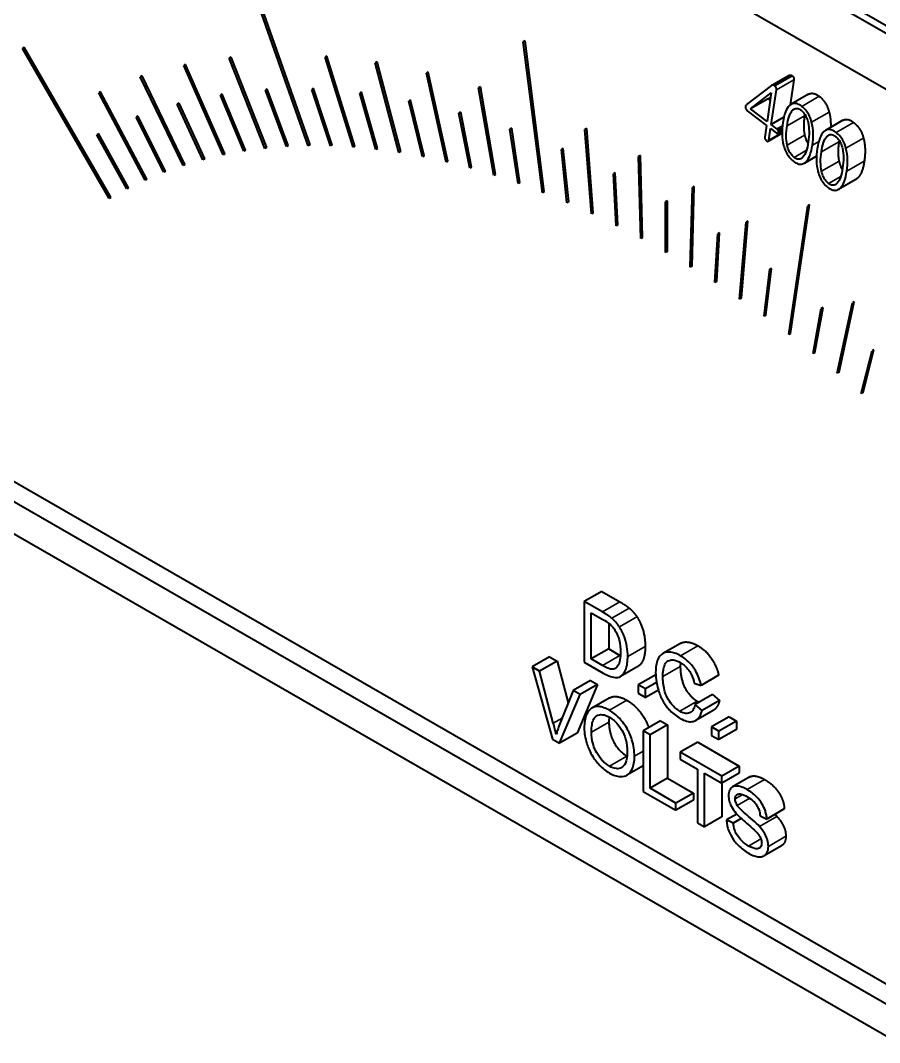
# Model space of a CAD drawing. Header units: millimetres. Extents: x 0 to 4752, y 0 to 3360.
# Drawn here: x 3914.72 to 3942.5, y 2592.7 to 2625.77 of the extents above; entities that cross this region are included whole.
import ezdxf

# ---------------------------------------------------------------- set-up
doc = ezdxf.new("R2010")
doc.units = ezdxf.units.MM
doc.header["$LTSCALE"] = 8
doc.layers.add('가시적인 것(ISO)', color=3, linetype='Continuous', lineweight=40)
doc.layers.add('가시적인 좁은 것(ISO)', color=3, linetype='Continuous', lineweight=35)

msp = doc.modelspace()

# ---------------------------------------------------------------- linework, layer by layer
at = {"layer": '가시적인 것(ISO)'}
for p, q in [((3904.189, 2647.794), (3965.283, 2612.612)), ((3965.056, 2612.477), (3906.225, 2646.356)), ((3909.195, 2642.847), (3962.086, 2612.389)), ((3924.027, 2621.712), (3922.23, 2626.827)), ((3924.084, 2621.745), (3922.286, 2626.859)), ((3931.039, 2625.107), (3930.982, 2625.075)), ((3931.602, 2620.196), (3930.982, 2625.075)), ((3931.658, 2620.229), (3931.039, 2625.107)), ((3914.841, 2624.893), (3914.784, 2624.86)), ((3917.584, 2620.01), (3914.784, 2624.86)), ((3917.641, 2620.043), (3914.841, 2624.893)), ((3924.632, 2624.617), (3924.576, 2624.585)), ((3925.531, 2621.699), (3924.632, 2624.617)), ((3920.06, 2624.344), (3920.004, 2624.312)), ((3921.276, 2621.415), (3920.004, 2624.312)), ((3921.332, 2621.448), (3920.06, 2624.344)), ((3921.531, 2624.576), (3921.474, 2624.544)), ((3922.626, 2621.629), (3921.474, 2624.544)), ((3922.683, 2621.661), (3921.531, 2624.576)), ((3925.474, 2621.666), (3924.576, 2624.585)), ((3926.251, 2624.426), (3926.195, 2624.394)), ((3926.961, 2621.491), (3926.195, 2624.394)), ((3927.018, 2621.523), (3926.251, 2624.426)), ((3918.652, 2623.972), (3918.595, 2623.939)), ((3919.982, 2621.074), (3918.595, 2623.939)), ((3920.039, 2621.106), (3918.652, 2623.972)), ((3927.907, 2624.095), (3927.851, 2624.062)), ((3928.482, 2621.186), (3927.851, 2624.062)), ((3928.539, 2621.219), (3927.907, 2624.095)), ((3939.584, 2623.992), (3939.018, 2623.666)), ((3939.685, 2623.973), (3939.119, 2623.647)), ((3929.594, 2623.624), (3929.537, 2623.591)), ((3930.088, 2620.787), (3929.594, 2623.624)), ((3939.01, 2623.661), (3938.206, 2623.046)), ((3939.734, 2623.848), (3939.613, 2623.034)), ((3917.31, 2623.461), (3917.253, 2623.429)), ((3918.75, 2620.605), (3917.253, 2623.429)), ((3918.806, 2620.637), (3917.31, 2623.461)), ((3921.243, 2623.388), (3921.186, 2623.355)), ((3921.944, 2621.538), (3921.186, 2623.355)), ((3922.001, 2621.571), (3921.243, 2623.388)), ((3922.696, 2623.544), (3922.639, 2623.512)), ((3923.321, 2621.687), (3922.639, 2623.512)), ((3923.377, 2621.719), (3922.696, 2623.544)), ((3924.2, 2623.564), (3924.143, 2623.532)), ((3924.746, 2621.706), (3924.143, 2623.532)), ((3924.802, 2621.738), (3924.2, 2623.564)), ((3925.749, 2623.447), (3925.693, 2623.415)), ((3926.213, 2621.595), (3925.693, 2623.415)), ((3926.27, 2621.627), (3925.749, 2623.447)), ((3930.031, 2620.754), (3929.537, 2623.591)), ((3938.335, 2622.905), (3939.004, 2623.424)), ((3939.004, 2623.424), (3938.867, 2622.501)), ((3938.985, 2623.296), (3938.9, 2623.231)), ((3939.001, 2622.399), (3939.168, 2623.523)), ((3940.21, 2623.381), (3939.644, 2623.055)), ((3919.847, 2623.095), (3919.79, 2623.062)), ((3920.622, 2621.261), (3919.79, 2623.062)), ((3920.678, 2621.293), (3919.847, 2623.095)), ((3927.337, 2623.194), (3927.281, 2623.161)), ((3927.718, 2621.355), (3927.281, 2623.161)), ((3927.774, 2621.387), (3927.337, 2623.194)), ((3938.9, 2623.231), (3938.335, 2622.905)), ((3938.9, 2623.231), (3938.968, 2623.18)), ((3918.513, 2622.667), (3918.456, 2622.634)), ((3919.358, 2620.855), (3918.456, 2622.634)), ((3919.414, 2620.888), (3918.513, 2622.667)), ((3928.958, 2622.805), (3928.902, 2622.772)), ((3929.253, 2620.986), (3928.902, 2622.772)), ((3929.31, 2621.019), (3928.958, 2622.805)), ((3938.227, 2622.845), (3938.848, 2622.374)), ((3938.867, 2622.501), (3938.335, 2622.905)), ((3939.411, 2622.635), (3939.001, 2622.399)), ((3930.606, 2622.282), (3930.549, 2622.249)), ((3930.871, 2620.523), (3930.606, 2622.282)), ((3938.848, 2622.374), (3938.791, 2621.995)), ((3939.186, 2622.259), (3939.001, 2622.399)), ((3939.358, 2622.283), (3939.227, 2622.207)), ((3941.322, 2622.537), (3940.756, 2622.212)), ((3917.247, 2622.105), (3917.19, 2622.072)), ((3918.158, 2620.323), (3917.19, 2622.072)), ((3918.215, 2620.356), (3917.247, 2622.105)), ((3930.814, 2620.491), (3930.549, 2622.249)), ((3933.032, 2622.274), (3932.976, 2622.241)), ((3933.188, 2619.514), (3932.976, 2622.241)), ((3933.245, 2619.547), (3933.032, 2622.274)), ((3939.352, 2622.116), (3938.908, 2621.86)), ((3938.926, 2621.893), (3938.982, 2622.272)), ((3938.982, 2622.272), (3939.16, 2622.137)), ((3939.353, 2622.202), (3939.219, 2622.124)), ((3922.683, 2621.661), (3922.626, 2621.629)), ((3923.377, 2621.719), (3923.321, 2621.687)), ((3924.084, 2621.745), (3924.027, 2621.712)), ((3924.802, 2621.738), (3924.746, 2621.706)), ((3925.531, 2621.699), (3925.474, 2621.666)), ((3926.27, 2621.627), (3926.213, 2621.595)), ((3932.273, 2621.627), (3932.216, 2621.595)), ((3932.45, 2619.903), (3932.273, 2621.627)), ((3920.678, 2621.293), (3920.622, 2621.261)), ((3921.332, 2621.448), (3921.276, 2621.415)), ((3922.001, 2621.571), (3921.944, 2621.538)), ((3927.018, 2621.523), (3926.961, 2621.491)), ((3927.774, 2621.387), (3927.718, 2621.355)), ((3932.394, 2619.87), (3932.216, 2621.595)), ((3934.77, 2621.399), (3934.713, 2621.367)), ((3934.784, 2618.711), (3934.713, 2621.367)), ((3934.841, 2618.744), (3934.77, 2621.399)), ((3940.466, 2621.376), (3940.064, 2621.144)), ((3920.039, 2621.106), (3919.982, 2621.074)), ((3928.539, 2621.219), (3928.482, 2621.186)), ((3929.31, 2621.019), (3929.253, 2620.986)), ((3918.806, 2620.637), (3918.75, 2620.605)), ((3919.414, 2620.888), (3919.358, 2620.855)), ((3930.088, 2620.787), (3930.031, 2620.754)), ((3933.953, 2620.843), (3933.897, 2620.81)), ((3933.986, 2619.127), (3933.897, 2620.81)), ((3934.042, 2619.16), (3933.953, 2620.843)), ((3941.742, 2620.626), (3941.176, 2620.301)), ((3918.215, 2620.356), (3918.158, 2620.323)), ((3930.871, 2620.523), (3930.814, 2620.491)), ((3936.384, 2617.79), (3936.455, 2620.364)), ((3936.44, 2617.823), (3936.511, 2620.397)), ((3936.511, 2620.397), (3936.455, 2620.364)), ((3917.641, 2620.043), (3917.584, 2620.01)), ((3931.658, 2620.229), (3931.602, 2620.196)), ((3932.45, 2619.903), (3932.394, 2619.87)), ((3935.641, 2619.933), (3935.584, 2619.9)), ((3935.584, 2618.265), (3935.584, 2619.9)), ((3935.641, 2618.298), (3935.641, 2619.933)), ((3939.566, 2615.61), (3940.186, 2619.775)), ((3939.623, 2615.642), (3940.242, 2619.807)), ((3940.242, 2619.807), (3940.186, 2619.775)), ((3933.245, 2619.547), (3933.188, 2619.514)), ((3934.042, 2619.16), (3933.986, 2619.127)), ((3937.98, 2616.755), (3938.193, 2619.237)), ((3938.036, 2616.788), (3938.249, 2619.269)), ((3938.249, 2619.269), (3938.193, 2619.237)), ((3934.841, 2618.744), (3934.784, 2618.711)), ((3937.182, 2617.287), (3937.271, 2618.867)), ((3937.239, 2617.319), (3937.328, 2618.9)), ((3937.328, 2618.9), (3937.271, 2618.867)), ((3935.641, 2618.298), (3935.584, 2618.265)), ((3936.44, 2617.823), (3936.384, 2617.79)), ((3938.775, 2616.196), (3938.952, 2617.716)), ((3938.831, 2616.228), (3939.008, 2617.748)), ((3939.008, 2617.748), (3938.952, 2617.716)), ((3937.239, 2617.319), (3937.182, 2617.287)), ((3938.036, 2616.788), (3937.98, 2616.755)), ((3941.194, 2614.391), (3941.687, 2616.66)), ((3941.687, 2616.66), (3941.631, 2616.627)), ((3940.354, 2614.997), (3940.619, 2616.45)), ((3940.411, 2615.03), (3940.676, 2616.483)), ((3940.676, 2616.483), (3940.619, 2616.45)), ((3941.137, 2614.359), (3941.631, 2616.627)), ((3938.831, 2616.228), (3938.775, 2616.196)), ((3905.094, 2615.613), (3965.283, 2580.953)), ((3939.623, 2615.642), (3939.566, 2615.61)), ((3965.283, 2579.91), (3904.189, 2615.092)), ((3940.411, 2615.03), (3940.354, 2614.997)), ((3941.915, 2613.695), (3942.266, 2615.076)), ((3941.971, 2613.727), (3942.323, 2615.109)), ((3942.323, 2615.109), (3942.266, 2615.076)), ((3907.781, 2614.72), (3944.126, 2593.79)), ((3941.194, 2614.391), (3941.137, 2614.359)), ((3941.971, 2613.727), (3941.915, 2613.695)), ((3933.522, 2607.295), (3932.956, 2606.97)), ((3933.522, 2607.295), (3934.107, 2606.959)), ((3933.541, 2606.633), (3932.956, 2606.97)), ((3932.956, 2606.97), (3932.956, 2605.008)), ((3933.181, 2605.11), (3933.181, 2606.608)), ((3933.181, 2606.608), (3933.538, 2606.403)), ((3933.747, 2606.266), (3933.747, 2605.436)), ((3933.747, 2605.436), (3933.181, 2605.11)), ((3933.747, 2605.436), (3934.109, 2605.227)), ((3936.063, 2605.615), (3935.497, 2605.289)), ((3931.833, 2605.18), (3931.268, 2604.854)), ((3931.833, 2605.18), (3932.077, 2605.04)), ((3933.544, 2604.901), (3933.181, 2605.11)), ((3931.511, 2604.714), (3931.268, 2604.854)), ((3931.268, 2604.854), (3931.923, 2602.515)), ((3932.077, 2605.04), (3931.511, 2604.714)), ((3932.077, 2605.04), (3932.431, 2603.689)), ((3932.956, 2605.008), (3933.569, 2604.655)), ((3934.691, 2604.87), (3934.125, 2604.544)), ((3931.952, 2603.035), (3931.511, 2604.714)), ((3933.157, 2604.418), (3932.591, 2604.092)), ((3933.157, 2604.418), (3933.386, 2604.286)), ((3935.264, 2604.601), (3934.701, 2604.276)), ((3937.3, 2604.583), (3936.735, 2604.257)), ((3932.591, 2604.092), (3932.132, 2602.932)), ((3932.82, 2603.961), (3932.591, 2604.092)), ((3933.386, 2604.286), (3932.721, 2602.707)), ((3933.386, 2604.286), (3932.82, 2603.961)), ((3934.938, 2604.14), (3934.701, 2604.276)), ((3934.701, 2604.276), (3934.701, 2604.003)), ((3935.293, 2604.345), (3934.938, 2604.14)), ((3934.938, 2603.866), (3934.938, 2604.14)), ((3935.351, 2604.104), (3934.938, 2603.866)), ((3936.513, 2604.323), (3936.735, 2604.257)), ((3932.155, 2602.381), (3932.82, 2603.961)), ((3933.763, 2603.846), (3933.197, 2603.52)), ((3934.701, 2604.003), (3934.938, 2603.866)), ((3937.104, 2603.96), (3936.538, 2603.635)), ((3937.329, 2603.765), (3936.763, 2603.439)), ((3937.104, 2603.96), (3937.329, 2603.765)), ((3936.763, 2603.439), (3936.538, 2603.635)), ((3937.128, 2603.447), (3936.562, 2603.121)), ((3935.423, 2603.113), (3934.857, 2602.787)), ((3935.423, 2603.113), (3935.648, 2602.984)), ((3937.638, 2603.237), (3937.072, 2602.911)), ((3937.875, 2603.101), (3937.309, 2602.775)), ((3937.638, 2603.237), (3937.875, 2603.101)), ((3937.875, 2603.101), (3937.875, 2602.827)), ((3935.082, 2602.658), (3934.857, 2602.787)), ((3934.857, 2602.787), (3934.857, 2600.825)), ((3935.648, 2602.984), (3935.082, 2602.658)), ((3935.648, 2602.984), (3935.648, 2601.253)), ((3937.309, 2602.775), (3937.072, 2602.911)), ((3937.072, 2602.911), (3937.072, 2602.637)), ((3937.875, 2602.827), (3937.309, 2602.501)), ((3937.309, 2602.501), (3937.309, 2602.775)), ((3931.923, 2602.515), (3932.155, 2602.381)), ((3932.721, 2602.707), (3932.155, 2602.381)), ((3935.082, 2600.927), (3935.082, 2602.658)), ((3937.072, 2602.637), (3937.309, 2602.501)), ((3936.623, 2602.422), (3936.057, 2602.096)), ((3936.623, 2602.422), (3937.968, 2601.647)), ((3937.403, 2601.321), (3936.057, 2602.096)), ((3936.057, 2602.096), (3936.057, 2601.864)), ((3936.057, 2601.864), (3936.616, 2601.543)), ((3934.857, 2601.65), (3934.336, 2601.35)), ((3936.616, 2601.543), (3936.616, 2599.812)), ((3937.968, 2601.647), (3937.403, 2601.321)), ((3937.968, 2601.647), (3937.968, 2601.415)), ((3935.648, 2601.253), (3935.082, 2600.927)), ((3935.648, 2601.253), (3936.483, 2600.772)), ((3936.841, 2601.413), (3937.403, 2601.09)), ((3936.841, 2599.683), (3936.841, 2601.413)), ((3937.968, 2601.415), (3937.403, 2601.09)), ((3937.403, 2601.09), (3937.403, 2601.321)), ((3938.312, 2601.296), (3937.747, 2600.971)), ((3934.857, 2600.825), (3935.918, 2600.214)), ((3935.918, 2600.446), (3935.082, 2600.927)), ((3937.407, 2601.092), (3937.407, 2600.008)), ((3936.483, 2600.772), (3935.918, 2600.446)), ((3936.483, 2600.54), (3935.918, 2600.214)), ((3936.483, 2600.772), (3936.483, 2600.54)), ((3935.918, 2600.214), (3935.918, 2600.446)), ((3939.424, 2600.257), (3938.858, 2599.932)), ((3936.616, 2599.812), (3936.841, 2599.683)), ((3937.407, 2600.008), (3936.841, 2599.683)), ((3937.888, 2600.093), (3937.557, 2599.902)), ((3937.769, 2599.801), (3937.557, 2599.902)), ((3938.031, 2599.952), (3937.769, 2599.801)), ((3938.643, 2600.036), (3938.858, 2599.932)), ((3939.334, 2599.069), (3938.768, 2598.743))]:
    msp.add_line(p, q, dxfattribs=at)
for points in [[(3939.584, 2623.992), (3939.629, 2624.018), (3939.685, 2623.973)], [(3939.685, 2623.973), (3939.745, 2623.922), (3939.734, 2623.848)], [(3940.21, 2623.381), (3940.355, 2623.465), (3940.554, 2623.314)], [(3940.554, 2623.314), (3940.786, 2623.138), (3940.874, 2622.801)], [(3940.078, 2622.684), (3940.024, 2622.323), (3940.082, 2622.059)], [(3940.086, 2622.734), (3940.082, 2622.71), (3940.078, 2622.684)], [(3940.874, 2622.801), (3940.934, 2622.575), (3940.923, 2622.308)], [(3941.322, 2622.537), (3941.467, 2622.621), (3941.665, 2622.47)], [(3941.665, 2622.47), (3941.898, 2622.294), (3941.985, 2621.957)], [(3940.082, 2622.059), (3940.117, 2621.898), (3940.191, 2621.789)], [(3941.985, 2621.957), (3942.072, 2621.631), (3942.01, 2621.218)], [(3941.19, 2621.84), (3941.136, 2621.48), (3941.193, 2621.215)], [(3941.198, 2621.89), (3941.194, 2621.866), (3941.19, 2621.84)], [(3941.193, 2621.215), (3941.229, 2621.055), (3941.302, 2620.945)], [(3942.01, 2621.218), (3941.949, 2620.806), (3941.793, 2620.665)], [(3941.793, 2620.665), (3941.768, 2620.642), (3941.742, 2620.626)], [(3934.107, 2606.959), (3934.305, 2606.845), (3934.409, 2606.756)], [(3934.409, 2606.756), (3934.556, 2606.633), (3934.658, 2606.473)], [(3934.658, 2606.473), (3934.792, 2606.265), (3934.925, 2605.78), (3934.925, 2605.517)], [(3936.63, 2605.54), (3936.885, 2605.393), (3937.232, 2604.893), (3937.3, 2604.583)], [(3934.109, 2605.227), (3934.117, 2605.222), (3934.125, 2605.218)], [(3936.065, 2604.991), (3936.06, 2604.932), (3936.06, 2604.869)], [(3936.06, 2604.869), (3936.06, 2604.62), (3936.187, 2604.173), (3936.452, 2603.836), (3936.607, 2603.747)], [(3933.763, 2603.846), (3933.986, 2603.975), (3934.332, 2603.775)], [(3937.329, 2603.765), (3937.268, 2603.528), (3937.128, 2603.447)], [(3936.607, 2603.747), (3936.641, 2603.727), (3936.674, 2603.713)], [(3933.759, 2603.231), (3933.752, 2603.156), (3933.752, 2603.066)], [(3933.752, 2603.066), (3933.752, 2602.712), (3934.081, 2602.113), (3934.331, 2601.97)], [(3934.331, 2601.97), (3934.336, 2601.967), (3934.34, 2601.964)], [(3938.785, 2601.212), (3938.973, 2601.103), (3939.262, 2600.796), (3939.418, 2600.432), (3939.424, 2600.257)], [(3939.121, 2600.083), (3939.159, 2600.047), (3939.186, 2600.018)], [(3939.186, 2600.018), (3939.333, 2599.853), (3939.474, 2599.53), (3939.474, 2599.373)]]:
    msp.add_open_spline(points, degree=2, dxfattribs=at)
for points, degree, knots in [([(3939.119, 2623.647), (3939.108, 2623.656), (3939.097, 2623.664), (3939.074, 2623.673), (3939.064, 2623.676), (3939.037, 2623.676), (3939.023, 2623.67), (3939.01, 2623.661)], 3, [-0.02186172, -0.02186172, -0.02186172, -0.02186172, -0.01579376, -0.01579376, -0.00980737, -0.00980737, 0, 0, 0, 0]), ([(3939.168, 2623.523), (3939.17, 2623.536), (3939.171, 2623.551), (3939.167, 2623.576), (3939.164, 2623.585), (3939.157, 2623.603), (3939.152, 2623.611), (3939.138, 2623.63), (3939.129, 2623.639), (3939.119, 2623.647)], 3, [-0.01929036, -0.01929036, -0.01929036, -0.01929036, -0.01261695, -0.01261695, -0.00888265, -0.00888265, -0.00512792, -0.00512792, 0, 0, 0, 0]), ([(3938.206, 2623.046), (3938.191, 2623.036), (3938.179, 2623.021), (3938.167, 2622.988), (3938.165, 2622.972), (3938.166, 2622.953)], 3, [-0.01975943, -0.01975943, -0.01975943, -0.01975943, -0.00812245, -0.00812245, 0, 0, 0, 0]), ([(3938.166, 2622.953), (3938.166, 2622.945), (3938.168, 2622.936), (3938.172, 2622.919), (3938.175, 2622.911), (3938.183, 2622.893), (3938.189, 2622.883), (3938.205, 2622.863), (3938.216, 2622.853), (3938.227, 2622.845)], 3, [-0.01704388, -0.01704388, -0.01704388, -0.01704388, -0.01329201, -0.01329201, -0.0099076, -0.0099076, -0.00575754, -0.00575754, 0, 0, 0, 0]), ([(3939.594, 2623.017), (3939.537, 2622.965), (3939.494, 2622.889), (3939.423, 2622.704), (3939.396, 2622.582), (3939.378, 2622.461)], 3, [-0.1107241, -0.1107241, -0.1107241, -0.1107241, -0.0614603, -0.0614603, 0, 0, 0, 0]), ([(3939.988, 2622.988), (3939.943, 2623.023), (3939.897, 2623.05), (3939.809, 2623.082), (3939.768, 2623.088), (3939.677, 2623.078), (3939.632, 2623.053), (3939.594, 2623.017)], 3, [-0.08068744, -0.08068744, -0.08068744, -0.08068744, -0.0564576, -0.0564576, -0.03310081, -0.03310081, 0, 0, 0, 0]), ([(3940.308, 2622.475), (3940.29, 2622.542), (3940.267, 2622.61), (3940.208, 2622.736), (3940.174, 2622.792), (3940.089, 2622.902), (3940.04, 2622.949), (3939.988, 2622.988)], 3, [-0.08043735, -0.08043735, -0.08043735, -0.08043735, -0.05283354, -0.05283354, -0.02780895, -0.02780895, 0, 0, 0, 0]), ([(3939.512, 2622.358), (3939.528, 2622.464), (3939.55, 2622.572), (3939.607, 2622.735), (3939.639, 2622.805), (3939.683, 2622.854)], 3, [-0.0950204, -0.0950204, -0.0950204, -0.0950204, -0.04148092, -0.04148092, 0, 0, 0, 0]), ([(3939.683, 2622.854), (3939.711, 2622.885), (3939.744, 2622.909), (3939.811, 2622.924), (3939.839, 2622.923), (3939.903, 2622.905), (3939.936, 2622.886), (3939.969, 2622.861)], 3, [-0.06062977, -0.06062977, -0.06062977, -0.06062977, -0.03469408, -0.03469408, -0.01781987, -0.01781987, 0, 0, 0, 0]), ([(3939.969, 2622.861), (3940, 2622.838), (3940.029, 2622.809), (3940.083, 2622.742), (3940.106, 2622.704), (3940.157, 2622.6), (3940.178, 2622.532), (3940.193, 2622.467)], 3, [-0.06015213, -0.06015213, -0.06015213, -0.06015213, -0.04359102, -0.04359102, -0.02696915, -0.02696915, 0, 0, 0, 0]), ([(3939.378, 2622.461), (3939.36, 2622.339), (3939.349, 2622.207), (3939.357, 2621.962), (3939.37, 2621.844), (3939.401, 2621.725)], 3, [-0.1105947, -0.1105947, -0.1105947, -0.1105947, -0.0492863, -0.0492863, 0, 0, 0, 0]), ([(3939.516, 2621.733), (3939.495, 2621.832), (3939.487, 2621.931), (3939.486, 2622.138), (3939.497, 2622.253), (3939.512, 2622.358)], 3, [-0.09442381, -0.09442381, -0.09442381, -0.09442381, -0.0531236, -0.0531236, 0, 0, 0, 0]), ([(3940.193, 2622.467), (3940.215, 2622.367), (3940.223, 2622.268), (3940.225, 2622.059), (3940.214, 2621.944), (3940.199, 2621.838)], 3, [-0.09489707, -0.09489707, -0.09489707, -0.09489707, -0.0534092, -0.0534092, 0, 0, 0, 0]), ([(3940.333, 2621.736), (3940.351, 2621.857), (3940.362, 2621.991), (3940.354, 2622.237), (3940.34, 2622.355), (3940.308, 2622.475)], 3, [-0.1110915, -0.1110915, -0.1110915, -0.1110915, -0.0494916, -0.0494916, 0, 0, 0, 0]), ([(3938.791, 2621.995), (3938.79, 2621.988), (3938.79, 2621.982), (3938.791, 2621.968), (3938.791, 2621.962), (3938.795, 2621.945), (3938.798, 2621.936), (3938.803, 2621.927)], 3, [-0.009959436, -0.009959436, -0.009959436, -0.009959436, -0.006784449, -0.006784449, -0.003926692, -0.003926692, 0, 0, 0, 0]), ([(3939.16, 2622.137), (3939.166, 2622.132), (3939.171, 2622.129), (3939.182, 2622.123), (3939.187, 2622.121), (3939.199, 2622.119), (3939.205, 2622.119), (3939.211, 2622.121)], 3, [-0.009596596, -0.009596596, -0.009596596, -0.009596596, -0.006684484, -0.006684484, -0.004011496, -0.004011496, 0, 0, 0, 0]), ([(3939.227, 2622.207), (3939.224, 2622.213), (3939.222, 2622.218), (3939.216, 2622.227), (3939.213, 2622.232), (3939.202, 2622.245), (3939.194, 2622.253), (3939.186, 2622.259)], 3, [-0.008653121, -0.008653121, -0.008653121, -0.008653121, -0.006504744, -0.006504744, -0.004407813, -0.004407813, 0, 0, 0, 0]), ([(3939.211, 2622.121), (3939.218, 2622.123), (3939.223, 2622.126), (3939.231, 2622.137), (3939.234, 2622.144), (3939.235, 2622.152)], 3, [-0.008324264, -0.008324264, -0.008324264, -0.008324264, -0.004134577, -0.004134577, 0, 0, 0, 0]), ([(3939.235, 2622.152), (3939.236, 2622.16), (3939.236, 2622.169), (3939.233, 2622.188), (3939.231, 2622.198), (3939.227, 2622.207)], 3, [-0.008125215, -0.008125215, -0.008125215, -0.008125215, -0.004029561, -0.004029561, 0, 0, 0, 0]), ([(3940.705, 2622.174), (3940.648, 2622.121), (3940.606, 2622.046), (3940.534, 2621.86), (3940.508, 2621.739), (3940.489, 2621.617)], 3, [-0.1107241, -0.1107241, -0.1107241, -0.1107241, -0.0614603, -0.0614603, 0, 0, 0, 0]), ([(3940.624, 2621.515), (3940.64, 2621.621), (3940.662, 2621.728), (3940.718, 2621.892), (3940.751, 2621.961), (3940.794, 2622.011)], 3, [-0.0950204, -0.0950204, -0.0950204, -0.0950204, -0.04148092, -0.04148092, 0, 0, 0, 0]), ([(3941.1, 2622.145), (3941.054, 2622.179), (3941.009, 2622.206), (3940.92, 2622.239), (3940.88, 2622.244), (3940.788, 2622.234), (3940.743, 2622.209), (3940.705, 2622.174)], 3, [-0.08068744, -0.08068744, -0.08068744, -0.08068744, -0.0564576, -0.0564576, -0.03310081, -0.03310081, 0, 0, 0, 0]), ([(3940.794, 2622.011), (3940.822, 2622.041), (3940.856, 2622.066), (3940.922, 2622.08), (3940.951, 2622.08), (3941.014, 2622.061), (3941.047, 2622.043), (3941.081, 2622.017)], 3, [-0.06062977, -0.06062977, -0.06062977, -0.06062977, -0.03469408, -0.03469408, -0.01781987, -0.01781987, 0, 0, 0, 0]), ([(3941.081, 2622.017), (3941.111, 2621.994), (3941.141, 2621.966), (3941.195, 2621.898), (3941.218, 2621.861), (3941.269, 2621.757), (3941.29, 2621.688), (3941.305, 2621.623)], 3, [-0.06015213, -0.06015213, -0.06015213, -0.06015213, -0.04359102, -0.04359102, -0.02696915, -0.02696915, 0, 0, 0, 0]), ([(3941.419, 2621.632), (3941.402, 2621.698), (3941.379, 2621.766), (3941.319, 2621.892), (3941.286, 2621.949), (3941.201, 2622.058), (3941.151, 2622.105), (3941.1, 2622.145)], 3, [-0.08043735, -0.08043735, -0.08043735, -0.08043735, -0.05283354, -0.05283354, -0.02780895, -0.02780895, 0, 0, 0, 0]), ([(3938.803, 2621.927), (3938.809, 2621.916), (3938.815, 2621.906), (3938.831, 2621.887), (3938.839, 2621.879), (3938.848, 2621.872)], 3, [-0.009395579, -0.009395579, -0.009395579, -0.009395579, -0.004783298, -0.004783298, 0, 0, 0, 0]), ([(3938.848, 2621.872), (3938.856, 2621.866), (3938.865, 2621.861), (3938.882, 2621.855), (3938.889, 2621.855), (3938.896, 2621.856)], 3, [-0.009024594, -0.009024594, -0.009024594, -0.009024594, -0.004516006, -0.004516006, 0, 0, 0, 0]), ([(3938.896, 2621.856), (3938.901, 2621.857), (3938.904, 2621.858), (3938.911, 2621.862), (3938.914, 2621.865), (3938.922, 2621.874), (3938.925, 2621.883), (3938.926, 2621.893)], 3, [-0.01012194, -0.01012194, -0.01012194, -0.01012194, -0.00749821, -0.00749821, -0.00496238, -0.00496238, 0, 0, 0, 0]), ([(3939.401, 2621.725), (3939.419, 2621.659), (3939.442, 2621.591), (3939.501, 2621.465), (3939.535, 2621.408), (3939.621, 2621.298), (3939.671, 2621.25), (3939.723, 2621.21)], 3, [-0.08079674, -0.08079674, -0.08079674, -0.08079674, -0.05338063, -0.05338063, -0.02816882, -0.02816882, 0, 0, 0, 0]), ([(3939.742, 2621.337), (3939.71, 2621.362), (3939.68, 2621.391), (3939.624, 2621.461), (3939.6, 2621.5), (3939.55, 2621.604), (3939.53, 2621.67), (3939.516, 2621.733)], 3, [-0.0606517, -0.0606517, -0.0606517, -0.0606517, -0.04343053, -0.04343053, -0.02630267, -0.02630267, 0, 0, 0, 0]), ([(3940.199, 2621.838), (3940.183, 2621.732), (3940.161, 2621.626), (3940.104, 2621.463), (3940.071, 2621.395), (3940.026, 2621.346)], 3, [-0.09482066, -0.09482066, -0.09482066, -0.09482066, -0.04153437, -0.04153437, 0, 0, 0, 0]), ([(3940.116, 2621.183), (3940.173, 2621.235), (3940.216, 2621.309), (3940.288, 2621.494), (3940.315, 2621.614), (3940.333, 2621.736)], 3, [-0.1105512, -0.1105512, -0.1105512, -0.1105512, -0.0612203, -0.0612203, 0, 0, 0, 0]), ([(3940.489, 2621.617), (3940.471, 2621.495), (3940.46, 2621.363), (3940.468, 2621.118), (3940.482, 2621), (3940.513, 2620.881)], 3, [-0.1105947, -0.1105947, -0.1105947, -0.1105947, -0.0492863, -0.0492863, 0, 0, 0, 0]), ([(3941.305, 2621.623), (3941.327, 2621.524), (3941.335, 2621.424), (3941.337, 2621.216), (3941.326, 2621.1), (3941.31, 2620.994)], 3, [-0.09489707, -0.09489707, -0.09489707, -0.09489707, -0.0534092, -0.0534092, 0, 0, 0, 0]), ([(3941.445, 2620.892), (3941.463, 2621.014), (3941.474, 2621.147), (3941.465, 2621.394), (3941.451, 2621.512), (3941.419, 2621.632)], 3, [-0.1110915, -0.1110915, -0.1110915, -0.1110915, -0.0494916, -0.0494916, 0, 0, 0, 0]), ([(3940.026, 2621.346), (3939.999, 2621.315), (3939.965, 2621.29), (3939.899, 2621.275), (3939.871, 2621.275), (3939.808, 2621.294), (3939.775, 2621.312), (3939.742, 2621.337)], 3, [-0.06036726, -0.06036726, -0.06036726, -0.06036726, -0.03433895, -0.03433895, -0.01769854, -0.01769854, 0, 0, 0, 0]), ([(3940.628, 2620.889), (3940.606, 2620.988), (3940.599, 2621.088), (3940.597, 2621.294), (3940.608, 2621.409), (3940.624, 2621.515)], 3, [-0.09442381, -0.09442381, -0.09442381, -0.09442381, -0.0531236, -0.0531236, 0, 0, 0, 0]), ([(3939.723, 2621.21), (3939.768, 2621.176), (3939.813, 2621.15), (3939.901, 2621.117), (3939.941, 2621.112), (3940.032, 2621.122), (3940.078, 2621.147), (3940.116, 2621.183)], 3, [-0.08032187, -0.08032187, -0.08032187, -0.08032187, -0.05634387, -0.05634387, -0.03316511, -0.03316511, 0, 0, 0, 0]), ([(3941.31, 2620.994), (3941.294, 2620.889), (3941.272, 2620.782), (3941.215, 2620.619), (3941.182, 2620.551), (3941.138, 2620.502)], 3, [-0.09482066, -0.09482066, -0.09482066, -0.09482066, -0.04153437, -0.04153437, 0, 0, 0, 0]), ([(3940.513, 2620.881), (3940.53, 2620.815), (3940.553, 2620.747), (3940.613, 2620.621), (3940.647, 2620.564), (3940.733, 2620.454), (3940.783, 2620.406), (3940.835, 2620.366)], 3, [-0.08079674, -0.08079674, -0.08079674, -0.08079674, -0.05338063, -0.05338063, -0.02816882, -0.02816882, 0, 0, 0, 0]), ([(3940.854, 2620.494), (3940.822, 2620.518), (3940.791, 2620.547), (3940.736, 2620.618), (3940.712, 2620.656), (3940.662, 2620.76), (3940.642, 2620.826), (3940.628, 2620.889)], 3, [-0.0606517, -0.0606517, -0.0606517, -0.0606517, -0.04343053, -0.04343053, -0.02630267, -0.02630267, 0, 0, 0, 0]), ([(3941.227, 2620.339), (3941.285, 2620.391), (3941.327, 2620.465), (3941.4, 2620.65), (3941.427, 2620.77), (3941.445, 2620.892)], 3, [-0.1105512, -0.1105512, -0.1105512, -0.1105512, -0.0612203, -0.0612203, 0, 0, 0, 0]), ([(3940.835, 2620.366), (3940.88, 2620.333), (3940.925, 2620.306), (3941.012, 2620.273), (3941.053, 2620.268), (3941.144, 2620.278), (3941.189, 2620.303), (3941.227, 2620.339)], 3, [-0.08032187, -0.08032187, -0.08032187, -0.08032187, -0.05634387, -0.05634387, -0.03316511, -0.03316511, 0, 0, 0, 0]), ([(3941.138, 2620.502), (3941.11, 2620.471), (3941.077, 2620.446), (3941.011, 2620.431), (3940.983, 2620.432), (3940.92, 2620.45), (3940.887, 2620.469), (3940.854, 2620.494)], 3, [-0.06036726, -0.06036726, -0.06036726, -0.06036726, -0.03433895, -0.03433895, -0.01769854, -0.01769854, 0, 0, 0, 0]), ([(3933.538, 2606.403), (3933.594, 2606.371), (3933.655, 2606.333), (3933.752, 2606.264), (3933.794, 2606.23), (3933.828, 2606.196)], 3, [-0.04543009, -0.04543009, -0.04543009, -0.04543009, -0.01944542, -0.01944542, 0, 0, 0, 0]), ([(3933.844, 2606.43), (3933.803, 2606.465), (3933.757, 2606.498), (3933.659, 2606.563), (3933.598, 2606.6), (3933.541, 2606.633)], 3, [-0.05221158, -0.05221158, -0.05221158, -0.05221158, -0.03020679, -0.03020679, 0, 0, 0, 0]), ([(3934.092, 2606.147), (3934.058, 2606.201), (3934.02, 2606.251), (3933.936, 2606.347), (3933.89, 2606.391), (3933.844, 2606.43)], 3, [-0.04955521, -0.04955521, -0.04955521, -0.04955521, -0.02542363, -0.02542363, 0, 0, 0, 0]), ([(3933.828, 2606.196), (3933.857, 2606.166), (3933.884, 2606.133), (3933.936, 2606.06), (3933.96, 2606.02), (3934.015, 2605.917), (3934.054, 2605.837), (3934.117, 2605.596), (3934.128, 2605.459), (3934.128, 2605.329)], 3, [-0.1772741, -0.1772741, -0.1772741, -0.1772741, -0.1451941, -0.1451941, -0.1112775, -0.1112775, -0.0598928, -0.0598928, 0, 0, 0, 0]), ([(3934.36, 2605.191), (3934.36, 2605.294), (3934.352, 2605.403), (3934.315, 2605.622), (3934.289, 2605.724), (3934.213, 2605.935), (3934.159, 2606.043), (3934.092, 2606.147)], 3, [-0.1285531, -0.1285531, -0.1285531, -0.1285531, -0.0865469, -0.0865469, -0.0463717, -0.0463717, 0, 0, 0, 0]), ([(3934.925, 2605.517), (3934.925, 2605.294), (3934.835, 2605.001), (3934.729, 2604.892), (3934.691, 2604.87)], 2, [0, 0, 0, 1, 2, 2.499544, 2.499544, 2.499544]), ([(3936.063, 2605.615), (3936.131, 2605.654), (3936.405, 2605.67), (3936.63, 2605.54)], 2, [1.535281, 1.535281, 1.535281, 2, 3, 3, 3]), ([(3933.569, 2604.655), (3933.678, 2604.592), (3933.821, 2604.522), (3934.018, 2604.503), (3934.075, 2604.515), (3934.181, 2604.577), (3934.235, 2604.625), (3934.35, 2604.887), (3934.36, 2605.07), (3934.36, 2605.191)], 3, [-0.2026089, -0.2026089, -0.2026089, -0.2026089, -0.1320803, -0.1320803, -0.0934148, -0.0934148, -0.0554608, -0.0554608, 0, 0, 0, 0]), ([(3934.128, 2605.329), (3934.128, 2605.242), (3934.123, 2605.155), (3934.094, 2604.991), (3934.071, 2604.939), (3934.029, 2604.86), (3933.998, 2604.823), (3933.959, 2604.8)], 3, [-0.07293069, -0.07293069, -0.07293069, -0.07293069, -0.05256811, -0.05256811, -0.0297603, -0.0297603, 0, 0, 0, 0]), ([(3936.065, 2605.214), (3936.003, 2605.25), (3935.941, 2605.278), (3935.822, 2605.319), (3935.766, 2605.33), (3935.6, 2605.34), (3935.531, 2605.309), (3935.414, 2605.239), (3935.364, 2605.163), (3935.282, 2604.976), (3935.263, 2604.832), (3935.263, 2604.676)], 3, [-0.158302, -0.158302, -0.158302, -0.158302, -0.1475494, -0.1475494, -0.137126, -0.137126, -0.1159528, -0.1159528, -0.0716952, -0.0716952, 0, 0, 0, 0]), ([(3935.494, 2604.544), (3935.494, 2604.618), (3935.5, 2604.688), (3935.517, 2604.785), (3935.533, 2604.868), (3935.591, 2604.986), (3935.626, 2605.026), (3935.709, 2605.071), (3935.759, 2605.087), (3935.902, 2605.072), (3935.981, 2605.04), (3936.059, 2604.994)], 3, [-0.3258328, -0.3258328, -0.3258328, -0.3258328, -0.1955561, -0.1955561, -0.1329846, -0.1329846, -0.0818311, -0.0818311, -0.0417608, -0.0417608, 0, 0, 0, 0]), ([(3936.735, 2604.257), (3936.717, 2604.336), (3936.694, 2604.416), (3936.634, 2604.57), (3936.599, 2604.644), (3936.51, 2604.797), (3936.445, 2604.893), (3936.263, 2605.083), (3936.164, 2605.157), (3936.065, 2605.214)], 3, [-0.1945585, -0.1945585, -0.1945585, -0.1945585, -0.1477584, -0.1477584, -0.1038225, -0.1038225, -0.0528578, -0.0528578, 0, 0, 0, 0]), ([(3933.959, 2604.8), (3933.939, 2604.788), (3933.917, 2604.782), (3933.861, 2604.776), (3933.828, 2604.781), (3933.737, 2604.799), (3933.643, 2604.844), (3933.544, 2604.901)], 3, [-0.07944267, -0.07944267, -0.07944267, -0.07944267, -0.06809534, -0.06809534, -0.05275334, -0.05275334, 0, 0, 0, 0]), ([(3936.059, 2604.994), (3936.102, 2604.97), (3936.145, 2604.94), (3936.225, 2604.873), (3936.262, 2604.836), (3936.348, 2604.731), (3936.385, 2604.669), (3936.458, 2604.519), (3936.491, 2604.418), (3936.513, 2604.323)], 3, [-0.09457849, -0.09457849, -0.09457849, -0.09457849, -0.07789638, -0.07789638, -0.06270969, -0.06270969, -0.03953897, -0.03953897, 0, 0, 0, 0]), ([(3935.263, 2604.676), (3935.263, 2604.576), (3935.271, 2604.473), (3935.314, 2604.216), (3935.351, 2604.1), (3935.407, 2603.934), (3935.456, 2603.822), (3935.589, 2603.599), (3935.658, 2603.512), (3935.833, 2603.334), (3935.949, 2603.252), (3936.061, 2603.187)], 3, [-0.1651464, -0.1651464, -0.1651464, -0.1651464, -0.1530945, -0.1530945, -0.1363088, -0.1363088, -0.0993047, -0.0993047, -0.0593913, -0.0593913, 0, 0, 0, 0]), ([(3936.041, 2603.421), (3935.997, 2603.447), (3935.953, 2603.478), (3935.866, 2603.552), (3935.825, 2603.593), (3935.725, 2603.711), (3935.682, 2603.777), (3935.597, 2603.939), (3935.567, 2604.032), (3935.509, 2604.257), (3935.494, 2604.406), (3935.494, 2604.544)], 3, [-0.1366254, -0.1366254, -0.1366254, -0.1366254, -0.1242599, -0.1242599, -0.1120073, -0.1120073, -0.093043, -0.093043, -0.0632171, -0.0632171, 0, 0, 0, 0]), ([(3934.332, 2603.775), (3934.568, 2603.64), (3934.94, 2603.17), (3935.038, 2602.892)], 2, [0, 0, 0, 1, 1.968366, 1.968366, 1.968366]), ([(3933.767, 2603.45), (3933.707, 2603.484), (3933.648, 2603.512), (3933.535, 2603.553), (3933.482, 2603.565), (3933.338, 2603.577), (3933.258, 2603.558), (3933.142, 2603.487), (3933.074, 2603.432), (3932.973, 2603.192), (3932.954, 2603.039), (3932.954, 2602.877)], 3, [-0.3828693, -0.3828693, -0.3828693, -0.3828693, -0.3177962, -0.3177962, -0.2566812, -0.2566812, -0.1469736, -0.1469736, -0.0742817, -0.0742817, 0, 0, 0, 0]), ([(3934.578, 2601.964), (3934.578, 2602.049), (3934.572, 2602.138), (3934.544, 2602.315), (3934.524, 2602.403), (3934.446, 2602.655), (3934.386, 2602.775), (3934.247, 2603.017), (3934.149, 2603.129), (3933.987, 2603.301), (3933.879, 2603.385), (3933.767, 2603.45)], 3, [-0.1296103, -0.1296103, -0.1296103, -0.1296103, -0.1196264, -0.1196264, -0.1102509, -0.1102509, -0.0931071, -0.0931071, -0.0593148, -0.0593148, 0, 0, 0, 0]), ([(3936.538, 2603.635), (3936.525, 2603.575), (3936.507, 2603.519), (3936.457, 2603.431), (3936.427, 2603.399), (3936.353, 2603.355), (3936.303, 2603.342), (3936.179, 2603.355), (3936.111, 2603.381), (3936.041, 2603.421)], 3, [-0.14445, -0.14445, -0.14445, -0.14445, -0.1057417, -0.1057417, -0.0714894, -0.0714894, -0.0367325, -0.0367325, 0, 0, 0, 0]), ([(3936.061, 2603.187), (3936.129, 2603.148), (3936.197, 2603.117), (3936.326, 2603.081), (3936.385, 2603.075), (3936.49, 2603.088), (3936.562, 2603.106), (3936.693, 2603.237), (3936.736, 2603.332), (3936.763, 2603.439)], 3, [-0.2499563, -0.2499563, -0.2499563, -0.2499563, -0.1815862, -0.1815862, -0.1176598, -0.1176598, -0.0584157, -0.0584157, 0, 0, 0, 0]), ([(3933.186, 2602.74), (3933.186, 2602.828), (3933.191, 2602.916), (3933.216, 2603.06), (3933.234, 2603.121), (3933.285, 2603.215), (3933.316, 2603.25), (3933.409, 2603.3), (3933.471, 2603.314), (3933.612, 2603.3), (3933.689, 2603.272), (3933.768, 2603.226)], 3, [-0.1841059, -0.1841059, -0.1841059, -0.1841059, -0.1437597, -0.1437597, -0.1102581, -0.1102581, -0.080785, -0.080785, -0.04196, -0.04196, 0, 0, 0, 0]), ([(3933.768, 2603.226), (3933.81, 2603.202), (3933.851, 2603.174), (3933.931, 2603.109), (3933.969, 2603.072), (3934.054, 2602.979), (3934.114, 2602.903), (3934.208, 2602.737), (3934.253, 2602.642), (3934.331, 2602.37), (3934.346, 2602.231), (3934.346, 2602.101)], 3, [-0.3032273, -0.3032273, -0.3032273, -0.3032273, -0.2441581, -0.2441581, -0.1870631, -0.1870631, -0.1117373, -0.1117373, -0.0596413, -0.0596413, 0, 0, 0, 0]), ([(3932.041, 2602.664), (3932.029, 2602.723), (3932.015, 2602.782), (3931.985, 2602.906), (3931.969, 2602.971), (3931.952, 2603.035)], 3, [-0.0513327, -0.0513327, -0.0513327, -0.0513327, -0.02665698, -0.02665698, 0, 0, 0, 0]), ([(3932.132, 2602.932), (3932.115, 2602.888), (3932.098, 2602.844), (3932.068, 2602.755), (3932.054, 2602.71), (3932.041, 2602.664)], 3, [-0.05150411, -0.05150411, -0.05150411, -0.05150411, -0.02557467, -0.02557467, 0, 0, 0, 0]), ([(3932.954, 2602.877), (3932.954, 2602.798), (3932.961, 2602.715), (3932.989, 2602.545), (3933.011, 2602.459), (3933.069, 2602.273), (3933.117, 2602.146), (3933.27, 2601.885), (3933.354, 2601.772), (3933.547, 2601.568), (3933.655, 2601.484), (3933.767, 2601.42)], 3, [-0.2838564, -0.2838564, -0.2838564, -0.2838564, -0.2281, -0.2281, -0.1727104, -0.1727104, -0.1109445, -0.1109445, -0.0590386, -0.0590386, 0, 0, 0, 0]), ([(3933.765, 2601.644), (3933.725, 2601.667), (3933.685, 2601.694), (3933.609, 2601.755), (3933.572, 2601.789), (3933.47, 2601.898), (3933.411, 2601.98), (3933.324, 2602.134), (3933.274, 2602.232), (3933.2, 2602.493), (3933.186, 2602.621), (3933.186, 2602.74)], 3, [-0.2609896, -0.2609896, -0.2609896, -0.2609896, -0.2203136, -0.2203136, -0.1816437, -0.1816437, -0.1076457, -0.1076457, -0.0545207, -0.0545207, 0, 0, 0, 0]), ([(3934.346, 2602.101), (3934.346, 2601.965), (3934.331, 2601.835), (3934.252, 2601.665), (3934.208, 2601.622), (3934.111, 2601.568), (3934.055, 2601.556), (3933.919, 2601.57), (3933.843, 2601.599), (3933.765, 2601.644)], 3, [-0.1633167, -0.1633167, -0.1633167, -0.1633167, -0.1137164, -0.1137164, -0.0776567, -0.0776567, -0.0411924, -0.0411924, 0, 0, 0, 0]), ([(3933.767, 2601.42), (3933.827, 2601.386), (3933.887, 2601.358), (3934.004, 2601.319), (3934.061, 2601.308), (3934.231, 2601.298), (3934.302, 2601.33), (3934.418, 2601.398), (3934.47, 2601.474), (3934.556, 2601.665), (3934.578, 2601.807), (3934.578, 2601.964)], 3, [-0.1610563, -0.1610563, -0.1610563, -0.1610563, -0.150896, -0.150896, -0.1408522, -0.1408522, -0.1193939, -0.1193939, -0.0720883, -0.0720883, 0, 0, 0, 0]), ([(3938.312, 2601.296), (3938.377, 2601.333), (3938.613, 2601.311), (3938.785, 2601.212)], 2, [1.32024, 1.32024, 1.32024, 2, 3, 3, 3]), ([(3938.219, 2600.886), (3938.161, 2600.919), (3938.102, 2600.947), (3937.975, 2600.991), (3937.923, 2600.998), (3937.837, 2601.003), (3937.789, 2600.995), (3937.698, 2600.943), (3937.669, 2600.898), (3937.631, 2600.813), (3937.62, 2600.756), (3937.62, 2600.689)], 3, [-0.09327372, -0.09327372, -0.09327372, -0.09327372, -0.08360275, -0.08360275, -0.07173241, -0.07173241, -0.05311625, -0.05311625, -0.03039513, -0.03039513, 0, 0, 0, 0]), ([(3938.858, 2599.932), (3938.857, 2599.973), (3938.852, 2600.017), (3938.836, 2600.104), (3938.825, 2600.148), (3938.786, 2600.267), (3938.753, 2600.343), (3938.652, 2600.513), (3938.588, 2600.587), (3938.434, 2600.745), (3938.326, 2600.824), (3938.219, 2600.886)], 3, [-0.1407708, -0.1407708, -0.1407708, -0.1407708, -0.1259783, -0.1259783, -0.1116529, -0.1116529, -0.087575, -0.087575, -0.0569718, -0.0569718, 0, 0, 0, 0]), ([(3937.62, 2600.689), (3937.62, 2600.635), (3937.627, 2600.578), (3937.656, 2600.47), (3937.676, 2600.41), (3937.753, 2600.263), (3937.805, 2600.19), (3937.861, 2600.125)], 3, [-0.0981615, -0.0981615, -0.0981615, -0.0981615, -0.06229199, -0.06229199, -0.03331063, -0.03331063, 0, 0, 0, 0]), ([(3937.836, 2600.583), (3937.836, 2600.602), (3937.838, 2600.62), (3937.845, 2600.653), (3937.851, 2600.668), (3937.874, 2600.707), (3937.896, 2600.723), (3937.941, 2600.741), (3937.971, 2600.75), (3938.089, 2600.725), (3938.162, 2600.69), (3938.228, 2600.652)], 3, [-0.150739, -0.150739, -0.150739, -0.150739, -0.1294562, -0.1294562, -0.1085265, -0.1085265, -0.0655626, -0.0655626, -0.0350415, -0.0350415, 0, 0, 0, 0]), ([(3937.902, 2600.37), (3937.891, 2600.388), (3937.881, 2600.406), (3937.864, 2600.444), (3937.857, 2600.462), (3937.841, 2600.516), (3937.836, 2600.551), (3937.836, 2600.583)], 3, [-0.03030975, -0.03030975, -0.03030975, -0.03030975, -0.02241749, -0.02241749, -0.01480165, -0.01480165, 0, 0, 0, 0]), ([(3938.228, 2600.652), (3938.292, 2600.615), (3938.36, 2600.568), (3938.475, 2600.458), (3938.508, 2600.412), (3938.558, 2600.335), (3938.582, 2600.286), (3938.625, 2600.167), (3938.638, 2600.099), (3938.643, 2600.036)], 3, [-0.07783851, -0.07783851, -0.07783851, -0.07783851, -0.06240056, -0.06240056, -0.04885814, -0.04885814, -0.02790104, -0.02790104, 0, 0, 0, 0]), ([(3937.861, 2600.125), (3937.958, 2600.009), (3938.139, 2599.856), (3938.361, 2599.664), (3938.45, 2599.585), (3938.493, 2599.541)], 3, [-0.05457901, -0.05457901, -0.05457901, -0.05457901, -0.02475967, -0.02475967, 0, 0, 0, 0]), ([(3938.62, 2599.692), (3938.509, 2599.814), (3938.289, 2599.993), (3938.083, 2600.172), (3938.004, 2600.245), (3937.932, 2600.328), (3937.915, 2600.35), (3937.902, 2600.37)], 3, [-0.09012462, -0.09012462, -0.09012462, -0.09012462, -0.03741877, -0.03741877, -0.00893665, -0.00893665, 0, 0, 0, 0]), ([(3937.557, 2599.902), (3937.558, 2599.852), (3937.563, 2599.801), (3937.582, 2599.697), (3937.595, 2599.645), (3937.636, 2599.523), (3937.674, 2599.431), (3937.791, 2599.239), (3937.857, 2599.156), (3938.04, 2598.974), (3938.164, 2598.888), (3938.281, 2598.821)], 3, [-0.2135511, -0.2135511, -0.2135511, -0.2135511, -0.1793765, -0.1793765, -0.1464074, -0.1464074, -0.1027896, -0.1027896, -0.0620725, -0.0620725, 0, 0, 0, 0]), ([(3938.271, 2599.058), (3938.189, 2599.105), (3938.109, 2599.166), (3938.004, 2599.272), (3937.949, 2599.331), (3937.865, 2599.46), (3937.839, 2599.512), (3937.791, 2599.648), (3937.776, 2599.727), (3937.769, 2599.801)], 3, [-0.1810866, -0.1810866, -0.1810866, -0.1810866, -0.089959, -0.089959, -0.0556949, -0.0556949, -0.0321098, -0.0321098, 0, 0, 0, 0]), ([(3938.493, 2599.541), (3938.52, 2599.514), (3938.547, 2599.484), (3938.592, 2599.428), (3938.611, 2599.4), (3938.652, 2599.33), (3938.666, 2599.293), (3938.687, 2599.223), (3938.692, 2599.185), (3938.692, 2599.149)], 3, [-0.04813738, -0.04813738, -0.04813738, -0.04813738, -0.0376659, -0.0376659, -0.02892702, -0.02892702, -0.01650075, -0.01650075, 0, 0, 0, 0]), ([(3938.908, 2599.047), (3938.908, 2599.11), (3938.9, 2599.177), (3938.867, 2599.296), (3938.843, 2599.367), (3938.746, 2599.54), (3938.684, 2599.62), (3938.62, 2599.692)], 3, [-0.1266689, -0.1266689, -0.1266689, -0.1266689, -0.0743818, -0.0743818, -0.0376209, -0.0376209, 0, 0, 0, 0]), ([(3938.692, 2599.149), (3938.692, 2599.128), (3938.69, 2599.109), (3938.683, 2599.073), (3938.677, 2599.057), (3938.658, 2599.022), (3938.641, 2598.999), (3938.579, 2598.969), (3938.54, 2598.967), (3938.449, 2598.978), (3938.376, 2598.998), (3938.271, 2599.058)], 3, [-0.2022155, -0.2022155, -0.2022155, -0.2022155, -0.1723525, -0.1723525, -0.1426881, -0.1426881, -0.1007576, -0.1007576, -0.0557076, -0.0557076, 0, 0, 0, 0]), ([(3939.474, 2599.373), (3939.474, 2599.216), (3939.369, 2599.089), (3939.334, 2599.069)], 2, [0, 0, 0, 1, 1.350831, 1.350831, 1.350831]), ([(3938.281, 2598.821), (3938.339, 2598.787), (3938.396, 2598.76), (3938.506, 2598.723), (3938.557, 2598.712), (3938.656, 2598.707), (3938.715, 2598.713), (3938.825, 2598.776), (3938.856, 2598.826), (3938.897, 2598.916), (3938.908, 2598.977), (3938.908, 2599.047)], 3, [-0.125886, -0.125886, -0.125886, -0.125886, -0.1017702, -0.1017702, -0.0790767, -0.0790767, -0.0564558, -0.0564558, -0.0322797, -0.0322797, 0, 0, 0, 0])]:
    msp.add_open_spline(points, degree=degree, knots=knots, dxfattribs=at)
at = {"layer": '가시적인 좁은 것(ISO)'}
for p, q in [((3939.734, 2623.848), (3939.168, 2623.523)), ((3940.554, 2623.314), (3939.988, 2622.988)), ((3940.078, 2622.684), (3939.512, 2622.358)), ((3939.798, 2622.921), (3939.683, 2622.854)), ((3940.874, 2622.801), (3940.308, 2622.475)), ((3939.365, 2622.362), (3939.186, 2622.259)), ((3941.665, 2622.47), (3941.1, 2622.145)), ((3939.352, 2622.138), (3938.926, 2621.893)), ((3939.354, 2622.22), (3939.235, 2622.152)), ((3940.082, 2622.059), (3939.516, 2621.733)), ((3940.91, 2622.077), (3940.794, 2622.011)), ((3941.985, 2621.957), (3941.419, 2621.632)), ((3940.538, 2621.854), (3940.333, 2621.736)), ((3941.19, 2621.84), (3940.624, 2621.515)), ((3940.139, 2621.566), (3939.742, 2621.337)), ((3940.466, 2621.385), (3940.116, 2621.183)), ((3941.193, 2621.215), (3940.628, 2620.889)), ((3942.01, 2621.218), (3941.445, 2620.892)), ((3941.251, 2620.722), (3940.854, 2620.494)), ((3941.793, 2620.665), (3941.227, 2620.339)), ((3934.107, 2606.959), (3933.541, 2606.633)), ((3934.409, 2606.756), (3933.844, 2606.43)), ((3934.658, 2606.473), (3934.092, 2606.147)), ((3934.925, 2605.517), (3934.36, 2605.191)), ((3936.63, 2605.54), (3936.065, 2605.214)), ((3934.109, 2605.227), (3933.544, 2604.901)), ((3936.06, 2604.869), (3935.494, 2604.544)), ((3934.332, 2603.775), (3933.767, 2603.45)), ((3936.607, 2603.747), (3936.041, 2603.421)), ((3932.238, 2603.2), (3931.952, 2603.035)), ((3933.752, 2603.066), (3933.186, 2602.74)), ((3934.857, 2602.125), (3934.578, 2601.964)), ((3934.331, 2601.97), (3933.765, 2601.644)), ((3938.785, 2601.212), (3938.219, 2600.886)), ((3938.079, 2600.723), (3937.836, 2600.583)), ((3938.306, 2600.603), (3937.902, 2600.37)), ((3939.186, 2600.018), (3938.62, 2599.692)), ((3938.667, 2599.287), (3938.271, 2599.058)), ((3939.474, 2599.373), (3938.908, 2599.047))]:
    msp.add_line(p, q, dxfattribs=at)

doc.saveas('drawing.dxf')
